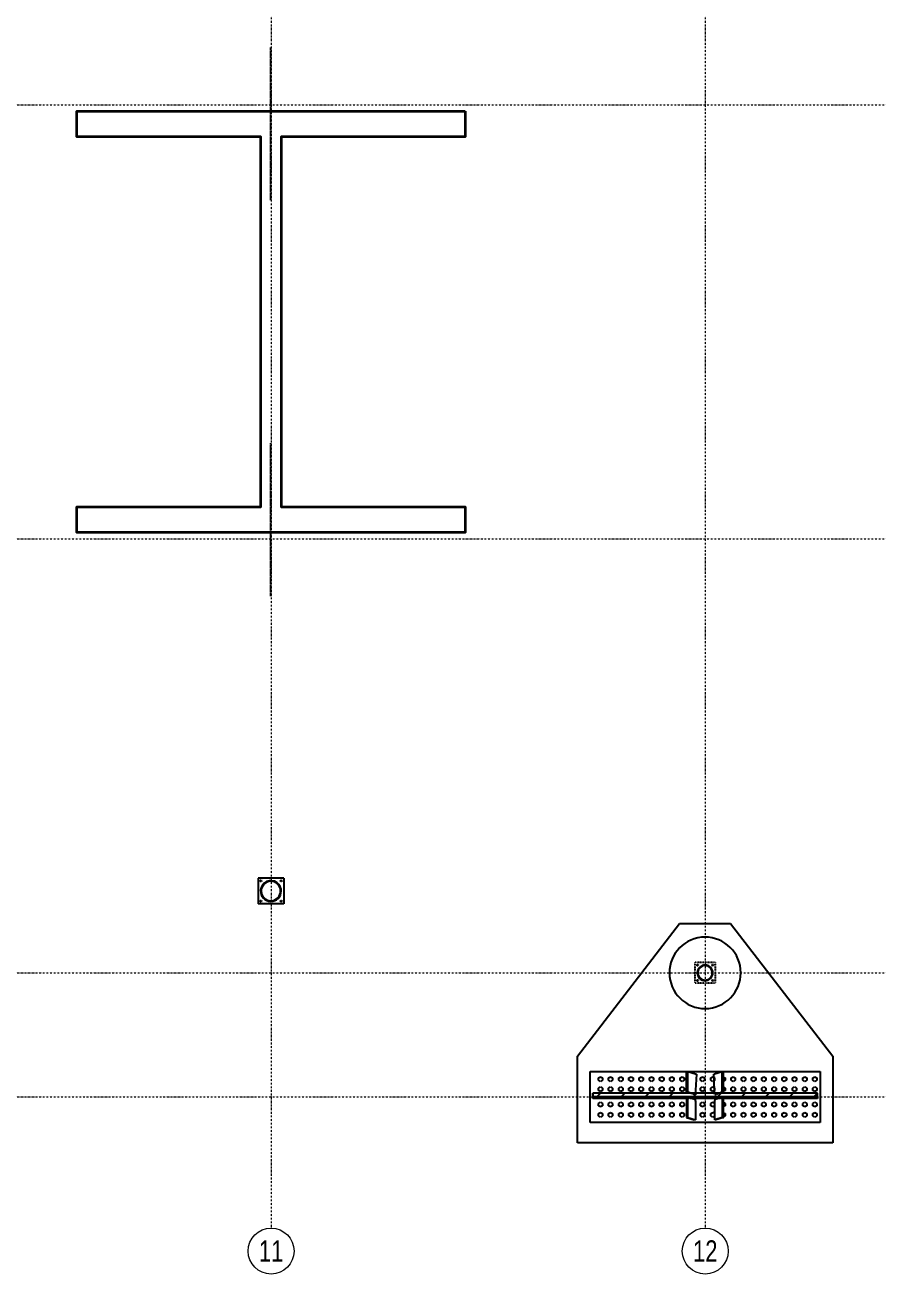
# Model space of a CAD drawing. Header units: millimetres. Extents: x 1541 to 289025, y -12015 to 47026.
# Drawn here: x 73948 to 75157, y -11969 to -10196 of the extents above; entities that cross this region are included whole.
import ezdxf
from ezdxf.enums import TextEntityAlignment as Align

# ---------------------------------------------------------------- set-up
doc = ezdxf.new("R2010")
doc.units = ezdxf.units.MM
doc.header["$LTSCALE"] = 0.1
for name, pattern in [('DASHDOTX2', [50.8, 25.4, -12.7, 0, -12.7]), ('DXK_LINE_DOT2', [3.9198, 1.9599, -1.9599]), ('DXK_LINE_DOT3', [5.9187, 2.979, -0.9799, 0.9799, -0.9799]), ('Grid Line', [3.33375, 1.905, -0.47625, 0.47625, -0.47625])]:
    doc.linetypes.add(name, pattern=pattern)
doc.layers.get('0').update_dxf_attribs({"color": 255})
for name, color, linetype, lineweight in [('E_EJES', 8, 'Continuous', 9), ('E_EJES-1', 8, 'Grid Line', 9), ('E_MUROS-1', 2, 'Continuous', 35)]:
    doc.layers.add(name, color=color, linetype=linetype, lineweight=lineweight)
doc.styles.add('Swis721 LtCn BT_1', font='swisscl.ttf', dxfattribs={"height": 0.42})

msp = doc.modelspace()

# ---------------------------------------------------------------- hatches: boundary and pattern name
at = {"linetype": 'Continuous'}
h = msp.add_hatch(color=96, dxfattribs=at)
h.paths.add_polyline_path([(74311.5, -11425.1), (74311.2, -11422.6), (74310.6, -11420.1), (74309.5, -11417.8), (74308, -11415.7), (74306.2, -11413.8), (74304.1, -11412.4), (74301.8, -11411.3), (74299.3, -11410.6), (74296.7, -11410.4), (74294.2, -11410.6), (74291.7, -11411.3), (74289.4, -11412.4), (74287.3, -11413.8), (74285.5, -11415.7), (74284, -11417.8), (74282.9, -11420.1), (74282.2, -11422.6), (74282, -11425.1), (74282.2, -11427.7), (74282.9, -11430.2), (74284, -11432.5), (74285.5, -11434.6), (74287.3, -11436.4), (74289.4, -11437.9), (74291.7, -11438.9), (74294.2, -11439.6), (74296.7, -11439.8), (74299.3, -11439.6), (74301.8, -11438.9), (74304.1, -11437.9), (74306.2, -11436.4), (74308, -11434.6), (74309.5, -11432.5), (74310.6, -11430.2), (74311.2, -11427.7)])
h.paths.add_polyline_path([(74309.7, -11429.9), (74308.7, -11432), (74307.3, -11434), (74305.6, -11435.7), (74303.7, -11437.1), (74301.5, -11438.1), (74299.1, -11438.8), (74296.7, -11439), (74294.3, -11438.8), (74292, -11438.1), (74289.8, -11437.1), (74287.8, -11435.7), (74286.1, -11434), (74284.7, -11432), (74283.7, -11429.9), (74283.1, -11427.5), (74282.9, -11425.1), (74283.1, -11422.7), (74283.7, -11420.4), (74284.7, -11418.2), (74286.1, -11416.2), (74287.8, -11414.5), (74289.8, -11413.1), (74292, -11412.1), (74294.3, -11411.5), (74296.7, -11411.3), (74299.1, -11411.5), (74301.5, -11412.1), (74303.7, -11413.1), (74305.6, -11414.5), (74307.3, -11416.2), (74308.7, -11418.2), (74309.7, -11420.4), (74310.4, -11422.7), (74310.6, -11425.1), (74310.4, -11427.5)])
h = msp.add_hatch(dxfattribs=at)
h.set_pattern_fill('', scale=7.611392, style=0, pattern_type=0)
h.set_pattern_definition([(45, (74923.74, -11539.187), (-17.088, 17.088), [])])
h.paths.add_polyline_path([(74924, -11541.3), (74923.7, -11539.2), (74923.1, -11537.1), (74922.1, -11535.2), (74920.7, -11533.5), (74919, -11532.2), (74917.1, -11531.1), (74915.1, -11530.5), (74912.9, -11530.3), (74910.7, -11530.5), (74908.7, -11531.1), (74906.8, -11532.2), (74905.1, -11533.5), (74903.7, -11535.2), (74902.7, -11537.1), (74902.1, -11539.2), (74901.8, -11541.3), (74902.1, -11543.5), (74902.7, -11545.6), (74903.7, -11547.5), (74905.1, -11549.2), (74906.8, -11550.5), (74908.7, -11551.6), (74910.7, -11552.2), (74912.9, -11552.4), (74915.1, -11552.2), (74917.1, -11551.6), (74919, -11550.5), (74920.7, -11549.2), (74922.1, -11547.5), (74923.1, -11545.6), (74923.7, -11543.5)])
h.paths.add_polyline_path([(74922.4, -11545.3), (74921.5, -11547.1), (74920.2, -11548.6), (74918.6, -11549.9), (74916.9, -11550.9), (74914.9, -11551.5), (74912.9, -11551.7), (74910.9, -11551.5), (74908.9, -11550.9), (74907.2, -11549.9), (74905.6, -11548.6), (74904.3, -11547.1), (74903.4, -11545.3), (74902.8, -11543.4), (74902.6, -11541.3), (74902.8, -11539.3), (74903.4, -11537.4), (74904.3, -11535.6), (74905.6, -11534), (74907.2, -11532.8), (74908.9, -11531.8), (74910.9, -11531.2), (74912.9, -11531), (74914.9, -11531.2), (74916.9, -11531.8), (74918.6, -11532.8), (74920.2, -11534), (74921.5, -11535.6), (74922.4, -11537.4), (74923, -11539.3), (74923.2, -11541.3), (74923, -11543.4)])
h = msp.add_hatch(dxfattribs=at)
h.set_pattern_fill('', scale=7.611392, style=0, pattern_type=0)
h.set_pattern_definition([(45, (75072.206, -11712.02), (-17.088, 17.088), [])])
h.paths.add_polyline_path([(75072.4, -11715.9), (75072.2, -11712), (74753.6, -11712), (74753.4, -11715.9), (74753.4, -11716.7), (75072.4, -11716.7)])

# ---------------------------------------------------------------- linework, layer by layer
at = {"color": 7, "linetype": 'DXK_LINE_DOT3'}
for p, q in [((74296.8, -10444.9), (74296.8, -10227.5)), ((74296.8, -11006.7), (74296.8, -10789.3))]:
    msp.add_line(p, q, dxfattribs=at)
at = {"color": 2, "linetype": 'Continuous'}
for p, q in [((74314.9, -11407), (74278.6, -11407)), ((74278.6, -11407), (74278.6, -11443.2)), ((74314.9, -11407), (74314.9, -11443.2)), ((74314.9, -11443.2), (74278.6, -11443.2)), ((74731.7, -11659.5), (74876.7, -11471.2)), ((74876.7, -11471.2), (74949.1, -11471.2)), ((74949.1, -11471.2), (75094.1, -11659.5)), ((74731.7, -11782.7), (74731.7, -11659.5)), ((75094.1, -11659.5), (75094.1, -11782.7)), ((74749.8, -11753.7), (74749.8, -11681.2)), ((74749.8, -11681.2), (75076, -11681.2)), ((74886.7, -11710.8), (74886.7, -11681.6)), ((74886.7, -11681.6), (74888.5, -11681.7)), ((74899.5, -11685), (74888.5, -11681.7)), ((74888.5, -11710.8), (74888.5, -11681.7)), ((74900.6, -11685.3), (74899.5, -11685)), ((74900.6, -11685.3), (74899.5, -11707.8)), ((74926.2, -11685), (74925.2, -11685.3)), ((74926.2, -11707.8), (74925.2, -11685.3)), ((74937.2, -11681.7), (74926.2, -11685)), ((74937.2, -11681.7), (74939.1, -11681.6)), ((74937.2, -11710.8), (74937.2, -11681.7)), ((74939.1, -11710.8), (74939.1, -11681.6)), ((75076, -11681.2), (75076, -11753.7)), ((74753.4, -11715.9), (74753.4, -11712)), ((74753.4, -11712), (74753.6, -11712)), ((74753.6, -11712), (74753.4, -11715.9)), ((74753.4, -11715.9), (74753.4, -11716.7)), ((74753.4, -11719.8), (74753.4, -11716.7)), ((74753.4, -11716.7), (75072.4, -11716.7)), ((74886.7, -11719.8), (74753.4, -11719.8)), ((75072.2, -11712), (74753.6, -11712)), ((74886.7, -11717.8), (74886.6, -11746.8)), ((74890.9, -11712), (74886.7, -11710.8)), ((74886.7, -11710.8), (74888.5, -11710.8)), ((74888.5, -11717.9), (74886.7, -11717.8)), ((74892.6, -11712), (74888.5, -11710.8)), ((74888.5, -11717.9), (74898.5, -11720.8)), ((74888.5, -11746.9), (74888.5, -11717.9)), ((74930.6, -11719.8), (74895.2, -11719.8)), ((74898.5, -11720.8), (74899.3, -11723.9)), ((74899.4, -11712), (74899.3, -11714)), ((74899.5, -11707.8), (74899.4, -11712)), ((74926.4, -11712), (74926.2, -11707.8)), ((74926.5, -11714), (74926.4, -11712)), ((74926.5, -11723.9), (74927.3, -11720.8)), ((74927.3, -11720.8), (74937.2, -11717.9)), ((74937.2, -11710.8), (74933.2, -11712)), ((74939.1, -11710.8), (74934.9, -11712)), ((74937.2, -11710.8), (74939.1, -11710.8)), ((74939.1, -11717.8), (74937.2, -11717.9)), ((74937.2, -11717.9), (74937.3, -11746.9)), ((74939.2, -11746.8), (74939.1, -11717.8)), ((75072.4, -11719.8), (74939.1, -11719.8)), ((75072.4, -11712), (75072.2, -11712)), ((75072.4, -11715.9), (75072.2, -11712)), ((75072.4, -11715.9), (75072.4, -11712)), ((75072.4, -11716.7), (75072.4, -11715.9)), ((75072.4, -11716.7), (75072.4, -11719.8)), ((74899.3, -11723.9), (74899.3, -11750)), ((74926.5, -11750), (74926.5, -11723.9)), ((75076, -11753.7), (74749.8, -11753.7)), ((74886.6, -11746.8), (74897.5, -11750)), ((74886.6, -11746.8), (74888.5, -11746.9)), ((74888.5, -11746.9), (74899.3, -11750)), ((74899.3, -11750), (74897.5, -11750)), ((74937.3, -11746.9), (74926.5, -11750)), ((74928.3, -11750), (74926.5, -11750)), ((74939.2, -11746.8), (74928.3, -11750)), ((74937.3, -11746.9), (74939.2, -11746.8)), ((75094.1, -11782.7), (74731.7, -11782.7))]:
    msp.add_line(p, q, dxfattribs=at)
at = {"color": 7, "linetype": 'Continuous'}
for p, q in [((74281.1, -11410.6), (74281.7, -11409.6)), ((74281.7, -11411.6), (74281.1, -11410.6)), ((74281.7, -11409.6), (74282.8, -11409.6)), ((74282.8, -11411.6), (74281.7, -11411.6)), ((74282.8, -11409.6), (74283.4, -11410.6)), ((74283.4, -11410.6), (74282.8, -11411.6)), ((74310.1, -11410.6), (74310.7, -11409.6)), ((74310.7, -11411.6), (74310.1, -11410.6)), ((74310.7, -11409.6), (74311.8, -11409.6)), ((74311.8, -11411.6), (74310.7, -11411.6)), ((74311.8, -11409.6), (74312.4, -11410.6)), ((74312.4, -11410.6), (74311.8, -11411.6)), ((74281.1, -11439.6), (74281.7, -11438.6)), ((74281.7, -11440.6), (74281.1, -11439.6)), ((74281.7, -11438.6), (74282.8, -11438.6)), ((74282.8, -11440.6), (74281.7, -11440.6)), ((74282.8, -11438.6), (74283.4, -11439.6)), ((74283.4, -11439.6), (74282.8, -11440.6)), ((74310.1, -11439.6), (74310.7, -11438.6)), ((74310.7, -11440.6), (74310.1, -11439.6)), ((74310.7, -11438.6), (74311.8, -11438.6)), ((74311.8, -11440.6), (74310.7, -11440.6)), ((74311.8, -11438.6), (74312.4, -11439.6)), ((74312.4, -11439.6), (74311.8, -11440.6)), ((74900.9, -11530.5), (74901.5, -11529.5)), ((74901.5, -11531.4), (74900.9, -11530.5)), ((74901.5, -11529.5), (74902.6, -11529.5)), ((74902.6, -11531.4), (74901.5, -11531.4)), ((74902.6, -11529.5), (74903.2, -11530.5)), ((74903.2, -11530.5), (74902.6, -11531.4)), ((74922.6, -11530.5), (74923.2, -11529.5)), ((74923.2, -11531.4), (74922.6, -11530.5)), ((74923.2, -11529.5), (74924.3, -11529.5)), ((74924.3, -11531.4), (74923.2, -11531.4)), ((74924.3, -11529.5), (74924.9, -11530.5)), ((74924.9, -11530.5), (74924.3, -11531.4)), ((74900.9, -11552.2), (74901.5, -11551.2)), ((74901.5, -11553.2), (74900.9, -11552.2)), ((74901.5, -11551.2), (74902.6, -11551.2)), ((74902.6, -11553.2), (74901.5, -11553.2)), ((74902.6, -11551.2), (74903.2, -11552.2)), ((74903.2, -11552.2), (74902.6, -11553.2)), ((74922.6, -11552.2), (74923.2, -11551.2)), ((74923.2, -11553.2), (74922.6, -11552.2)), ((74923.2, -11551.2), (74924.3, -11551.2)), ((74924.3, -11553.2), (74923.2, -11553.2)), ((74924.3, -11551.2), (74924.9, -11552.2)), ((74924.9, -11552.2), (74924.3, -11553.2)), ((74761.4, -11690.4), (74764.3, -11688.8)), ((74761.4, -11693.8), (74761.4, -11690.4)), ((74764.3, -11695.5), (74761.4, -11693.8)), ((74761.4, -11704.9), (74764.3, -11703.3)), ((74764.3, -11688.8), (74767.2, -11690.4)), ((74767.2, -11693.8), (74764.3, -11695.5)), ((74764.3, -11703.3), (74767.2, -11704.9)), ((74767.2, -11690.4), (74767.2, -11693.8)), ((74775.9, -11690.4), (74778.8, -11688.8)), ((74775.9, -11693.8), (74775.9, -11690.4)), ((74778.8, -11695.5), (74775.9, -11693.8)), ((74775.9, -11704.9), (74778.8, -11703.3)), ((74778.8, -11688.8), (74781.7, -11690.4)), ((74781.7, -11693.8), (74778.8, -11695.5)), ((74778.8, -11703.3), (74781.7, -11704.9)), ((74781.7, -11690.4), (74781.7, -11693.8)), ((74790.4, -11690.4), (74793.3, -11688.8)), ((74790.4, -11693.8), (74790.4, -11690.4)), ((74793.3, -11695.5), (74790.4, -11693.8)), ((74790.4, -11704.9), (74793.3, -11703.3)), ((74793.3, -11688.8), (74796.2, -11690.4)), ((74796.2, -11693.8), (74793.3, -11695.5)), ((74793.3, -11703.3), (74796.2, -11704.9)), ((74796.2, -11690.4), (74796.2, -11693.8)), ((74804.9, -11690.4), (74807.8, -11688.8)), ((74804.9, -11693.8), (74804.9, -11690.4)), ((74807.8, -11695.5), (74804.9, -11693.8)), ((74804.9, -11704.9), (74807.8, -11703.3)), ((74807.8, -11688.8), (74810.7, -11690.4)), ((74810.7, -11693.8), (74807.8, -11695.5)), ((74807.8, -11703.3), (74810.7, -11704.9)), ((74810.7, -11690.4), (74810.7, -11693.8)), ((74819.4, -11690.4), (74822.3, -11688.8)), ((74819.4, -11693.8), (74819.4, -11690.4)), ((74822.3, -11695.5), (74819.4, -11693.8)), ((74819.4, -11704.9), (74822.3, -11703.3)), ((74822.3, -11688.8), (74825.2, -11690.4)), ((74825.2, -11693.8), (74822.3, -11695.5)), ((74822.3, -11703.3), (74825.2, -11704.9)), ((74825.2, -11690.4), (74825.2, -11693.8)), ((74833.9, -11690.4), (74836.8, -11688.8)), ((74833.9, -11693.8), (74833.9, -11690.4)), ((74836.8, -11695.5), (74833.9, -11693.8)), ((74833.9, -11704.9), (74836.8, -11703.3)), ((74836.8, -11688.8), (74839.7, -11690.4)), ((74839.7, -11693.8), (74836.8, -11695.5)), ((74836.8, -11703.3), (74839.7, -11704.9)), ((74839.7, -11690.4), (74839.7, -11693.8)), ((74848.4, -11690.4), (74851.3, -11688.8)), ((74848.4, -11693.8), (74848.4, -11690.4)), ((74851.3, -11695.5), (74848.4, -11693.8)), ((74848.4, -11704.9), (74851.3, -11703.3)), ((74851.3, -11688.8), (74854.2, -11690.4)), ((74854.2, -11693.8), (74851.3, -11695.5)), ((74851.3, -11703.3), (74854.2, -11704.9)), ((74854.2, -11690.4), (74854.2, -11693.8)), ((74862.9, -11690.4), (74865.8, -11688.8)), ((74862.9, -11693.8), (74862.9, -11690.4)), ((74865.8, -11695.5), (74862.9, -11693.8)), ((74862.9, -11704.9), (74865.8, -11703.3)), ((74865.8, -11688.8), (74868.7, -11690.4)), ((74868.7, -11693.8), (74865.8, -11695.5)), ((74865.8, -11703.3), (74868.7, -11704.9)), ((74868.7, -11690.4), (74868.7, -11693.8)), ((74877.4, -11690.4), (74880.3, -11688.8)), ((74877.4, -11693.8), (74877.4, -11690.4)), ((74880.3, -11695.5), (74877.4, -11693.8)), ((74877.4, -11704.9), (74880.3, -11703.3)), ((74880.3, -11688.8), (74883.2, -11690.4)), ((74883.2, -11693.8), (74880.3, -11695.5)), ((74880.3, -11703.3), (74883.2, -11704.9)), ((74883.2, -11690.4), (74883.2, -11693.8)), ((74906.4, -11690.4), (74909.3, -11688.8)), ((74906.4, -11693.8), (74906.4, -11690.4)), ((74909.3, -11695.5), (74906.4, -11693.8)), ((74906.4, -11704.9), (74909.3, -11703.3)), ((74909.3, -11688.8), (74912.2, -11690.4)), ((74912.2, -11693.8), (74909.3, -11695.5)), ((74909.3, -11703.3), (74912.2, -11704.9)), ((74912.2, -11690.4), (74912.2, -11693.8)), ((74920.9, -11690.4), (74923.8, -11688.8)), ((74920.9, -11693.8), (74920.9, -11690.4)), ((74923.8, -11695.5), (74920.9, -11693.8)), ((74920.9, -11704.9), (74923.8, -11703.3)), ((74926.7, -11690.4), (74923.8, -11688.8)), ((74926.7, -11693.8), (74923.8, -11695.5)), ((74926.7, -11704.9), (74923.8, -11703.3)), ((74926.7, -11693.8), (74926.7, -11690.4)), ((74939.1, -11689.3), (74941.2, -11690.4)), ((74941.2, -11693.8), (74939.1, -11695)), ((74939.1, -11703.8), (74941.2, -11704.9)), ((74941.2, -11690.4), (74941.2, -11693.8)), ((74949.9, -11690.4), (74952.8, -11688.8)), ((74949.9, -11693.8), (74949.9, -11690.4)), ((74952.8, -11695.5), (74949.9, -11693.8)), ((74949.9, -11704.9), (74952.8, -11703.3)), ((74952.8, -11688.8), (74955.7, -11690.4)), ((74955.7, -11693.8), (74952.8, -11695.5)), ((74952.8, -11703.3), (74955.7, -11704.9)), ((74955.7, -11690.4), (74955.7, -11693.8)), ((74964.4, -11690.4), (74967.3, -11688.8)), ((74964.4, -11693.8), (74964.4, -11690.4)), ((74967.3, -11695.5), (74964.4, -11693.8)), ((74964.4, -11704.9), (74967.3, -11703.3)), ((74967.3, -11688.8), (74970.2, -11690.4)), ((74970.2, -11693.8), (74967.3, -11695.5)), ((74967.3, -11703.3), (74970.2, -11704.9)), ((74970.2, -11690.4), (74970.2, -11693.8)), ((74978.9, -11690.4), (74981.8, -11688.8)), ((74978.9, -11693.8), (74978.9, -11690.4)), ((74981.8, -11695.5), (74978.9, -11693.8)), ((74978.9, -11704.9), (74981.8, -11703.3)), ((74981.8, -11688.8), (74984.7, -11690.4)), ((74984.7, -11693.8), (74981.8, -11695.5)), ((74981.8, -11703.3), (74984.7, -11704.9)), ((74984.7, -11690.4), (74984.7, -11693.8)), ((74993.4, -11690.4), (74996.3, -11688.8)), ((74993.4, -11693.8), (74993.4, -11690.4)), ((74996.3, -11695.5), (74993.4, -11693.8)), ((74993.4, -11704.9), (74996.3, -11703.3)), ((74996.3, -11688.8), (74999.2, -11690.4)), ((74999.2, -11693.8), (74996.3, -11695.5)), ((74996.3, -11703.3), (74999.2, -11704.9)), ((74999.2, -11690.4), (74999.2, -11693.8)), ((75007.9, -11690.4), (75010.8, -11688.8)), ((75007.9, -11693.8), (75007.9, -11690.4)), ((75010.8, -11695.5), (75007.9, -11693.8)), ((75007.9, -11704.9), (75010.8, -11703.3)), ((75010.8, -11688.8), (75013.7, -11690.4)), ((75013.7, -11693.8), (75010.8, -11695.5)), ((75010.8, -11703.3), (75013.7, -11704.9)), ((75013.7, -11690.4), (75013.7, -11693.8)), ((75022.4, -11690.4), (75025.3, -11688.8)), ((75022.4, -11693.8), (75022.4, -11690.4)), ((75025.3, -11695.5), (75022.4, -11693.8)), ((75022.4, -11704.9), (75025.3, -11703.3)), ((75025.3, -11688.8), (75028.2, -11690.4)), ((75028.2, -11693.8), (75025.3, -11695.5)), ((75025.3, -11703.3), (75028.2, -11704.9)), ((75028.2, -11690.4), (75028.2, -11693.8)), ((75036.9, -11690.4), (75039.8, -11688.8)), ((75036.9, -11693.8), (75036.9, -11690.4)), ((75039.8, -11695.5), (75036.9, -11693.8)), ((75036.9, -11704.9), (75039.8, -11703.3)), ((75039.8, -11688.8), (75042.7, -11690.4)), ((75042.7, -11693.8), (75039.8, -11695.5)), ((75039.8, -11703.3), (75042.7, -11704.9)), ((75042.7, -11690.4), (75042.7, -11693.8)), ((75051.4, -11690.4), (75054.3, -11688.8)), ((75051.4, -11693.8), (75051.4, -11690.4)), ((75054.3, -11695.5), (75051.4, -11693.8)), ((75051.4, -11704.9), (75054.3, -11703.3)), ((75054.3, -11688.8), (75057.2, -11690.4)), ((75057.2, -11693.8), (75054.3, -11695.5)), ((75054.3, -11703.3), (75057.2, -11704.9)), ((75057.2, -11690.4), (75057.2, -11693.8)), ((75065.9, -11690.4), (75068.7, -11688.8)), ((75065.9, -11693.8), (75065.9, -11690.4)), ((75068.7, -11695.5), (75065.9, -11693.8)), ((75065.9, -11704.9), (75068.7, -11703.3)), ((75068.7, -11688.8), (75071.6, -11690.4)), ((75071.6, -11693.8), (75068.7, -11695.5)), ((75068.7, -11703.3), (75071.6, -11704.9)), ((75071.6, -11690.4), (75071.6, -11693.8)), ((74761.4, -11708.3), (74761.4, -11704.9)), ((74764.3, -11710), (74761.4, -11708.3)), ((74767.2, -11708.3), (74764.3, -11710)), ((74767.2, -11704.9), (74767.2, -11708.3)), ((74775.9, -11708.3), (74775.9, -11704.9)), ((74778.8, -11710), (74775.9, -11708.3)), ((74781.7, -11708.3), (74778.8, -11710)), ((74781.7, -11704.9), (74781.7, -11708.3)), ((74790.4, -11708.3), (74790.4, -11704.9)), ((74793.3, -11710), (74790.4, -11708.3)), ((74796.2, -11708.3), (74793.3, -11710)), ((74796.2, -11704.9), (74796.2, -11708.3)), ((74804.9, -11708.3), (74804.9, -11704.9)), ((74807.8, -11710), (74804.9, -11708.3)), ((74810.7, -11708.3), (74807.8, -11710)), ((74810.7, -11704.9), (74810.7, -11708.3)), ((74819.4, -11708.3), (74819.4, -11704.9)), ((74822.3, -11710), (74819.4, -11708.3)), ((74825.2, -11708.3), (74822.3, -11710)), ((74825.2, -11704.9), (74825.2, -11708.3)), ((74833.9, -11708.3), (74833.9, -11704.9)), ((74836.8, -11710), (74833.9, -11708.3)), ((74839.7, -11708.3), (74836.8, -11710)), ((74839.7, -11704.9), (74839.7, -11708.3)), ((74848.4, -11708.3), (74848.4, -11704.9)), ((74851.3, -11710), (74848.4, -11708.3)), ((74854.2, -11708.3), (74851.3, -11710)), ((74854.2, -11704.9), (74854.2, -11708.3)), ((74862.9, -11708.3), (74862.9, -11704.9)), ((74865.8, -11710), (74862.9, -11708.3)), ((74868.7, -11708.3), (74865.8, -11710)), ((74868.7, -11704.9), (74868.7, -11708.3)), ((74877.4, -11708.3), (74877.4, -11704.9)), ((74880.3, -11710), (74877.4, -11708.3)), ((74883.2, -11708.3), (74880.3, -11710)), ((74883.2, -11704.9), (74883.2, -11708.3)), ((74906.4, -11708.3), (74906.4, -11704.9)), ((74909.3, -11710), (74906.4, -11708.3)), ((74912.2, -11708.3), (74909.3, -11710)), ((74912.2, -11704.9), (74912.2, -11708.3)), ((74920.9, -11708.3), (74920.9, -11704.9)), ((74923.8, -11710), (74920.9, -11708.3)), ((74926.7, -11708.3), (74923.8, -11710)), ((74926.7, -11708.3), (74926.7, -11704.9)), ((74941.2, -11708.3), (74939.1, -11709.5)), ((74941.2, -11704.9), (74941.2, -11708.3)), ((74949.9, -11708.3), (74949.9, -11704.9)), ((74952.8, -11710), (74949.9, -11708.3)), ((74955.7, -11708.3), (74952.8, -11710)), ((74955.7, -11704.9), (74955.7, -11708.3)), ((74964.4, -11708.3), (74964.4, -11704.9)), ((74967.3, -11710), (74964.4, -11708.3)), ((74970.2, -11708.3), (74967.3, -11710)), ((74970.2, -11704.9), (74970.2, -11708.3)), ((74978.9, -11708.3), (74978.9, -11704.9)), ((74981.8, -11710), (74978.9, -11708.3)), ((74984.7, -11708.3), (74981.8, -11710)), ((74984.7, -11704.9), (74984.7, -11708.3)), ((74993.4, -11708.3), (74993.4, -11704.9)), ((74996.3, -11710), (74993.4, -11708.3)), ((74999.2, -11708.3), (74996.3, -11710)), ((74999.2, -11704.9), (74999.2, -11708.3)), ((75007.9, -11708.3), (75007.9, -11704.9)), ((75010.8, -11710), (75007.9, -11708.3)), ((75013.7, -11708.3), (75010.8, -11710)), ((75013.7, -11704.9), (75013.7, -11708.3)), ((75022.4, -11708.3), (75022.4, -11704.9)), ((75025.3, -11710), (75022.4, -11708.3)), ((75028.2, -11708.3), (75025.3, -11710)), ((75028.2, -11704.9), (75028.2, -11708.3)), ((75036.9, -11708.3), (75036.9, -11704.9)), ((75039.8, -11710), (75036.9, -11708.3)), ((75042.7, -11708.3), (75039.8, -11710)), ((75042.7, -11704.9), (75042.7, -11708.3)), ((75051.4, -11708.3), (75051.4, -11704.9)), ((75054.3, -11710), (75051.4, -11708.3)), ((75057.2, -11708.3), (75054.3, -11710)), ((75057.2, -11704.9), (75057.2, -11708.3)), ((75065.9, -11708.3), (75065.9, -11704.9)), ((75068.7, -11710), (75065.9, -11708.3)), ((75071.6, -11708.3), (75068.7, -11710)), ((75071.6, -11704.9), (75071.6, -11708.3)), ((74761.4, -11726.7), (74764.3, -11725)), ((74761.4, -11730), (74761.4, -11726.7)), ((74764.3, -11731.7), (74761.4, -11730)), ((74761.4, -11741.2), (74764.3, -11739.5)), ((74764.3, -11725), (74767.2, -11726.7)), ((74767.2, -11730), (74764.3, -11731.7)), ((74764.3, -11739.5), (74767.2, -11741.2)), ((74767.2, -11726.7), (74767.2, -11730)), ((74775.9, -11726.7), (74778.8, -11725)), ((74775.9, -11730), (74775.9, -11726.7)), ((74778.8, -11731.7), (74775.9, -11730)), ((74775.9, -11741.2), (74778.8, -11739.5)), ((74778.8, -11725), (74781.7, -11726.7)), ((74781.7, -11730), (74778.8, -11731.7)), ((74778.8, -11739.5), (74781.7, -11741.2)), ((74781.7, -11726.7), (74781.7, -11730)), ((74790.4, -11726.7), (74793.3, -11725)), ((74790.4, -11730), (74790.4, -11726.7)), ((74793.3, -11731.7), (74790.4, -11730)), ((74790.4, -11741.2), (74793.3, -11739.5)), ((74793.3, -11725), (74796.2, -11726.7)), ((74796.2, -11730), (74793.3, -11731.7)), ((74793.3, -11739.5), (74796.2, -11741.2)), ((74796.2, -11726.7), (74796.2, -11730)), ((74804.9, -11726.7), (74807.8, -11725)), ((74804.9, -11730), (74804.9, -11726.7)), ((74807.8, -11731.7), (74804.9, -11730)), ((74804.9, -11741.2), (74807.8, -11739.5)), ((74807.8, -11725), (74810.7, -11726.7)), ((74810.7, -11730), (74807.8, -11731.7)), ((74807.8, -11739.5), (74810.7, -11741.2)), ((74810.7, -11726.7), (74810.7, -11730)), ((74819.4, -11726.7), (74822.3, -11725)), ((74819.4, -11730), (74819.4, -11726.7)), ((74822.3, -11731.7), (74819.4, -11730)), ((74819.4, -11741.2), (74822.3, -11739.5)), ((74822.3, -11725), (74825.2, -11726.7)), ((74825.2, -11730), (74822.3, -11731.7)), ((74822.3, -11739.5), (74825.2, -11741.2)), ((74825.2, -11726.7), (74825.2, -11730)), ((74833.9, -11726.7), (74836.8, -11725)), ((74833.9, -11730), (74833.9, -11726.7)), ((74836.8, -11731.7), (74833.9, -11730)), ((74833.9, -11741.2), (74836.8, -11739.5)), ((74836.8, -11725), (74839.7, -11726.7)), ((74839.7, -11730), (74836.8, -11731.7)), ((74836.8, -11739.5), (74839.7, -11741.2)), ((74839.7, -11726.7), (74839.7, -11730)), ((74848.4, -11726.7), (74851.3, -11725)), ((74848.4, -11730), (74848.4, -11726.7)), ((74851.3, -11731.7), (74848.4, -11730)), ((74848.4, -11741.2), (74851.3, -11739.5)), ((74851.3, -11725), (74854.2, -11726.7)), ((74854.2, -11730), (74851.3, -11731.7)), ((74851.3, -11739.5), (74854.2, -11741.2)), ((74854.2, -11726.7), (74854.2, -11730)), ((74862.9, -11726.7), (74865.8, -11725)), ((74862.9, -11730), (74862.9, -11726.7)), ((74865.8, -11731.7), (74862.9, -11730)), ((74862.9, -11741.2), (74865.8, -11739.5)), ((74865.8, -11725), (74868.7, -11726.7)), ((74868.7, -11730), (74865.8, -11731.7)), ((74865.8, -11739.5), (74868.7, -11741.2)), ((74868.7, -11726.7), (74868.7, -11730)), ((74877.4, -11726.7), (74880.3, -11725)), ((74877.4, -11730), (74877.4, -11726.7)), ((74880.3, -11731.7), (74877.4, -11730)), ((74877.4, -11741.2), (74880.3, -11739.5)), ((74880.3, -11725), (74883.2, -11726.7)), ((74883.2, -11730), (74880.3, -11731.7)), ((74880.3, -11739.5), (74883.2, -11741.2)), ((74883.2, -11726.7), (74883.2, -11730)), ((74906.4, -11726.7), (74909.3, -11725)), ((74906.4, -11730), (74906.4, -11726.7)), ((74909.3, -11731.7), (74906.4, -11730)), ((74906.4, -11741.2), (74909.3, -11739.5)), ((74909.3, -11725), (74912.2, -11726.7)), ((74912.2, -11730), (74909.3, -11731.7)), ((74909.3, -11739.5), (74912.2, -11741.2)), ((74912.2, -11726.7), (74912.2, -11730)), ((74920.9, -11726.7), (74923.8, -11725)), ((74920.9, -11730), (74920.9, -11726.7)), ((74923.8, -11731.7), (74920.9, -11730)), ((74920.9, -11741.2), (74923.8, -11739.5)), ((74926.7, -11726.7), (74923.8, -11725)), ((74926.7, -11730), (74923.8, -11731.7)), ((74926.7, -11741.2), (74923.8, -11739.5)), ((74926.7, -11730), (74926.7, -11726.7)), ((74939.1, -11725.5), (74941.2, -11726.7)), ((74941.2, -11730), (74939.1, -11731.2)), ((74941.2, -11726.7), (74941.2, -11730)), ((74949.9, -11726.7), (74952.8, -11725)), ((74949.9, -11730), (74949.9, -11726.7)), ((74952.8, -11731.7), (74949.9, -11730)), ((74949.9, -11741.2), (74952.8, -11739.5)), ((74952.8, -11725), (74955.7, -11726.7)), ((74955.7, -11730), (74952.8, -11731.7)), ((74952.8, -11739.5), (74955.7, -11741.2)), ((74955.7, -11726.7), (74955.7, -11730)), ((74964.4, -11726.7), (74967.3, -11725)), ((74964.4, -11730), (74964.4, -11726.7)), ((74967.3, -11731.7), (74964.4, -11730)), ((74964.4, -11741.2), (74967.3, -11739.5)), ((74967.3, -11725), (74970.2, -11726.7)), ((74970.2, -11730), (74967.3, -11731.7)), ((74967.3, -11739.5), (74970.2, -11741.2)), ((74970.2, -11726.7), (74970.2, -11730)), ((74978.9, -11726.7), (74981.8, -11725)), ((74978.9, -11730), (74978.9, -11726.7)), ((74981.8, -11731.7), (74978.9, -11730)), ((74978.9, -11741.2), (74981.8, -11739.5)), ((74981.8, -11725), (74984.7, -11726.7)), ((74984.7, -11730), (74981.8, -11731.7)), ((74981.8, -11739.5), (74984.7, -11741.2)), ((74984.7, -11726.7), (74984.7, -11730)), ((74993.4, -11726.7), (74996.3, -11725)), ((74993.4, -11730), (74993.4, -11726.7)), ((74996.3, -11731.7), (74993.4, -11730)), ((74993.4, -11741.2), (74996.3, -11739.5)), ((74996.3, -11725), (74999.2, -11726.7)), ((74999.2, -11730), (74996.3, -11731.7)), ((74996.3, -11739.5), (74999.2, -11741.2)), ((74999.2, -11726.7), (74999.2, -11730)), ((75007.9, -11726.7), (75010.8, -11725)), ((75007.9, -11730), (75007.9, -11726.7)), ((75010.8, -11731.7), (75007.9, -11730)), ((75007.9, -11741.2), (75010.8, -11739.5)), ((75010.8, -11725), (75013.7, -11726.7)), ((75013.7, -11730), (75010.8, -11731.7)), ((75010.8, -11739.5), (75013.7, -11741.2)), ((75013.7, -11726.7), (75013.7, -11730)), ((75022.4, -11726.7), (75025.3, -11725)), ((75022.4, -11730), (75022.4, -11726.7)), ((75025.3, -11731.7), (75022.4, -11730)), ((75022.4, -11741.2), (75025.3, -11739.5)), ((75025.3, -11725), (75028.2, -11726.7)), ((75028.2, -11730), (75025.3, -11731.7)), ((75025.3, -11739.5), (75028.2, -11741.2)), ((75028.2, -11726.7), (75028.2, -11730)), ((75036.9, -11726.7), (75039.8, -11725)), ((75036.9, -11730), (75036.9, -11726.7)), ((75039.8, -11731.7), (75036.9, -11730)), ((75036.9, -11741.2), (75039.8, -11739.5)), ((75039.8, -11725), (75042.7, -11726.7)), ((75042.7, -11730), (75039.8, -11731.7)), ((75039.8, -11739.5), (75042.7, -11741.2)), ((75042.7, -11726.7), (75042.7, -11730)), ((75051.4, -11726.7), (75054.3, -11725)), ((75051.4, -11730), (75051.4, -11726.7)), ((75054.3, -11731.7), (75051.4, -11730)), ((75051.4, -11741.2), (75054.3, -11739.5)), ((75054.3, -11725), (75057.2, -11726.7)), ((75057.2, -11730), (75054.3, -11731.7)), ((75054.3, -11739.5), (75057.2, -11741.2)), ((75057.2, -11726.7), (75057.2, -11730)), ((75065.9, -11726.7), (75068.7, -11725)), ((75065.9, -11730), (75065.9, -11726.7)), ((75068.7, -11731.7), (75065.9, -11730)), ((75065.9, -11741.2), (75068.7, -11739.5)), ((75068.7, -11725), (75071.6, -11726.7)), ((75071.6, -11730), (75068.7, -11731.7)), ((75068.7, -11739.5), (75071.6, -11741.2)), ((75071.6, -11726.7), (75071.6, -11730)), ((74761.4, -11744.5), (74761.4, -11741.2)), ((74764.3, -11746.2), (74761.4, -11744.5)), ((74767.2, -11744.5), (74764.3, -11746.2)), ((74767.2, -11741.2), (74767.2, -11744.5)), ((74775.9, -11744.5), (74775.9, -11741.2)), ((74778.8, -11746.2), (74775.9, -11744.5)), ((74781.7, -11744.5), (74778.8, -11746.2)), ((74781.7, -11741.2), (74781.7, -11744.5)), ((74790.4, -11744.5), (74790.4, -11741.2)), ((74793.3, -11746.2), (74790.4, -11744.5)), ((74796.2, -11744.5), (74793.3, -11746.2)), ((74796.2, -11741.2), (74796.2, -11744.5)), ((74804.9, -11744.5), (74804.9, -11741.2)), ((74807.8, -11746.2), (74804.9, -11744.5)), ((74810.7, -11744.5), (74807.8, -11746.2)), ((74810.7, -11741.2), (74810.7, -11744.5)), ((74819.4, -11744.5), (74819.4, -11741.2)), ((74822.3, -11746.2), (74819.4, -11744.5)), ((74825.2, -11744.5), (74822.3, -11746.2)), ((74825.2, -11741.2), (74825.2, -11744.5)), ((74833.9, -11744.5), (74833.9, -11741.2)), ((74836.8, -11746.2), (74833.9, -11744.5)), ((74839.7, -11744.5), (74836.8, -11746.2)), ((74839.7, -11741.2), (74839.7, -11744.5)), ((74848.4, -11744.5), (74848.4, -11741.2)), ((74851.3, -11746.2), (74848.4, -11744.5)), ((74854.2, -11744.5), (74851.3, -11746.2)), ((74854.2, -11741.2), (74854.2, -11744.5)), ((74862.9, -11744.5), (74862.9, -11741.2)), ((74865.8, -11746.2), (74862.9, -11744.5)), ((74868.7, -11744.5), (74865.8, -11746.2)), ((74868.7, -11741.2), (74868.7, -11744.5)), ((74877.4, -11744.5), (74877.4, -11741.2)), ((74880.3, -11746.2), (74877.4, -11744.5)), ((74883.2, -11744.5), (74880.3, -11746.2)), ((74883.2, -11741.2), (74883.2, -11744.5)), ((74906.4, -11744.5), (74906.4, -11741.2)), ((74909.3, -11746.2), (74906.4, -11744.5)), ((74912.2, -11744.5), (74909.3, -11746.2)), ((74912.2, -11741.2), (74912.2, -11744.5)), ((74920.9, -11744.5), (74920.9, -11741.2)), ((74923.8, -11746.2), (74920.9, -11744.5)), ((74926.7, -11744.5), (74923.8, -11746.2)), ((74926.7, -11744.5), (74926.7, -11741.2)), ((74939.1, -11740), (74941.2, -11741.2)), ((74941.2, -11744.5), (74939.2, -11745.7)), ((74941.2, -11741.2), (74941.2, -11744.5)), ((74949.9, -11744.5), (74949.9, -11741.2)), ((74952.8, -11746.2), (74949.9, -11744.5)), ((74955.7, -11744.5), (74952.8, -11746.2)), ((74955.7, -11741.2), (74955.7, -11744.5)), ((74964.4, -11744.5), (74964.4, -11741.2)), ((74967.3, -11746.2), (74964.4, -11744.5)), ((74970.2, -11744.5), (74967.3, -11746.2)), ((74970.2, -11741.2), (74970.2, -11744.5)), ((74978.9, -11744.5), (74978.9, -11741.2)), ((74981.8, -11746.2), (74978.9, -11744.5)), ((74984.7, -11744.5), (74981.8, -11746.2)), ((74984.7, -11741.2), (74984.7, -11744.5)), ((74993.4, -11744.5), (74993.4, -11741.2)), ((74996.3, -11746.2), (74993.4, -11744.5)), ((74999.2, -11744.5), (74996.3, -11746.2)), ((74999.2, -11741.2), (74999.2, -11744.5)), ((75007.9, -11744.5), (75007.9, -11741.2)), ((75010.8, -11746.2), (75007.9, -11744.5)), ((75013.7, -11744.5), (75010.8, -11746.2)), ((75013.7, -11741.2), (75013.7, -11744.5)), ((75022.4, -11744.5), (75022.4, -11741.2)), ((75025.3, -11746.2), (75022.4, -11744.5)), ((75028.2, -11744.5), (75025.3, -11746.2)), ((75028.2, -11741.2), (75028.2, -11744.5)), ((75036.9, -11744.5), (75036.9, -11741.2)), ((75039.8, -11746.2), (75036.9, -11744.5)), ((75042.7, -11744.5), (75039.8, -11746.2)), ((75042.7, -11741.2), (75042.7, -11744.5)), ((75051.4, -11744.5), (75051.4, -11741.2)), ((75054.3, -11746.2), (75051.4, -11744.5)), ((75057.2, -11744.5), (75054.3, -11746.2)), ((75057.2, -11741.2), (75057.2, -11744.5)), ((75065.9, -11744.5), (75065.9, -11741.2)), ((75068.7, -11746.2), (75065.9, -11744.5)), ((75071.6, -11744.5), (75068.7, -11746.2)), ((75071.6, -11741.2), (75071.6, -11744.5))]:
    msp.add_line(p, q, dxfattribs=at)
at = {"color": 7, "linetype": 'DXK_LINE_DOT2'}
for p, q in [((74927.4, -11526.8), (74898.4, -11526.8)), ((74898.4, -11526.8), (74898.4, -11555.8)), ((74927.4, -11526.8), (74927.4, -11555.8)), ((74927.4, -11555.8), (74898.4, -11555.8)), ((74895.2, -11719.8), (74886.7, -11719.8)), ((74897.5, -11714), (74890.9, -11712)), ((74899.3, -11714), (74892.6, -11712)), ((74899.3, -11714), (74897.5, -11714)), ((74933.2, -11712), (74926.5, -11714)), ((74926.5, -11714), (74928.3, -11714)), ((74934.9, -11712), (74928.3, -11714)), ((74939.1, -11719.8), (74930.6, -11719.8))]:
    msp.add_line(p, q, dxfattribs=at)
at = {"color": 2, "linetype": 'Continuous'}
for centre, radius, start, end in [((74296.7, -11425.1), 14.7, 10, 190), ((74296.7, -11425.1), 13.8, 350, 170), ((74296.7, -11425.1), 14.7, 190, 10), ((74296.7, -11425.1), 13.8, 170, 350), ((74912.9, -11541.3), 50.7, 6, 186), ((74912.9, -11541.3), 50.7, 186, 6), ((74912.9, -11541.3), 11.1, 11.25, 191.25), ((74912.9, -11541.3), 11.1, 191.25, 11.25), ((74912.9, -11541.3), 10.3, 168.75, 348.75), ((74912.9, -11541.3), 10.3, 348.75, 168.75)]:
    msp.add_arc(centre, radius, start, end, dxfattribs=at)
at = {"layer": 'E_EJES'}
for centre in [(74297, -11936.3), (74913.1, -11936.3)]:
    msp.add_circle(centre, 32.6, dxfattribs=at)
at = {"layer": 'E_EJES-1', "linetype": 'DASHDOTX2'}
for p, q in [((74297, -9278.2), (74297, -11903.7)), ((74913.1, -9278.2), (74913.1, -11903.7)), ((70611.3, -10309), (77834.1, -10309)), ((70611.3, -10925.2), (77834.1, -10925.2)), ((70611.3, -11541.3), (77834.1, -11541.3)), ((70611.3, -11717.5), (77834.1, -11717.5))]:
    msp.add_line(p, q, dxfattribs=at)
at = {"layer": 'E_MUROS-1'}
msp.add_lwpolyline([(74572.2, -10318.1), (74572.2, -10354.3), (74311.2, -10354.3), (74311.2, -10879.9), (74572.2, -10879.9), (74572.2, -10916.1), (74021.3, -10916.1), (74021.3, -10879.9), (74282.3, -10879.9), (74282.3, -10354.3), (74021.3, -10354.3), (74021.3, -10318.1)], close=True, dxfattribs=at)

# ---------------------------------------------------------------- texts
at = {"layer": 'E_EJES', "style": 'Swis721 LtCn BT_1'}
for s, p in [('11', (74297, -11936.3)), ('12', (74913.1, -11936.3))]:
    msp.add_text(s, height=30.45, dxfattribs=at).set_placement(p, align=Align.MIDDLE_CENTER)

doc.saveas('drawing.dxf')
